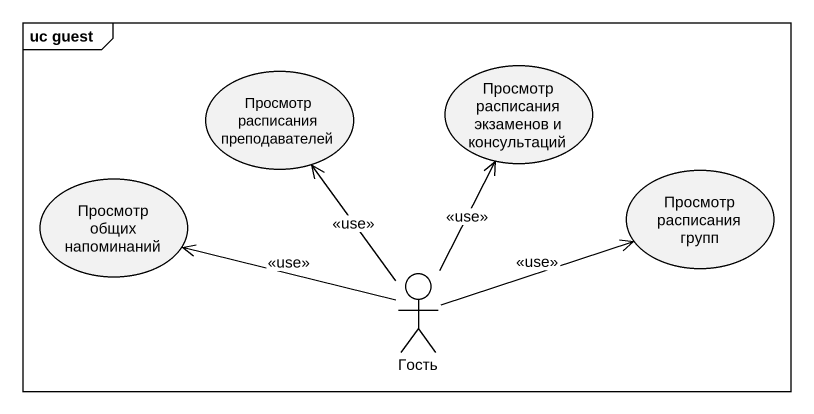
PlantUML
@startuml
mainframe uc guest
usecase "Просмотр расписания преподавателей" as Просмотр_расписания
usecase "Просмотр расписания экзаменов и консультаций" as Просмотр_расписания_2
usecase "Просмотр общих напоминаний" as Просмотр_общих_напоминаний
usecase "Просмотр расписания групп" as Просмотр_расписания_групп
actor Гость
Гость -up-> Просмотр_расписания : <<use>>
Гость -up-> Просмотр_расписания_2 : <<use>>
Гость -left-> Просмотр_общих_напоминаний : <<use>>
Гость -right-> Просмотр_расписания_групп : <<use>>
@enduml
